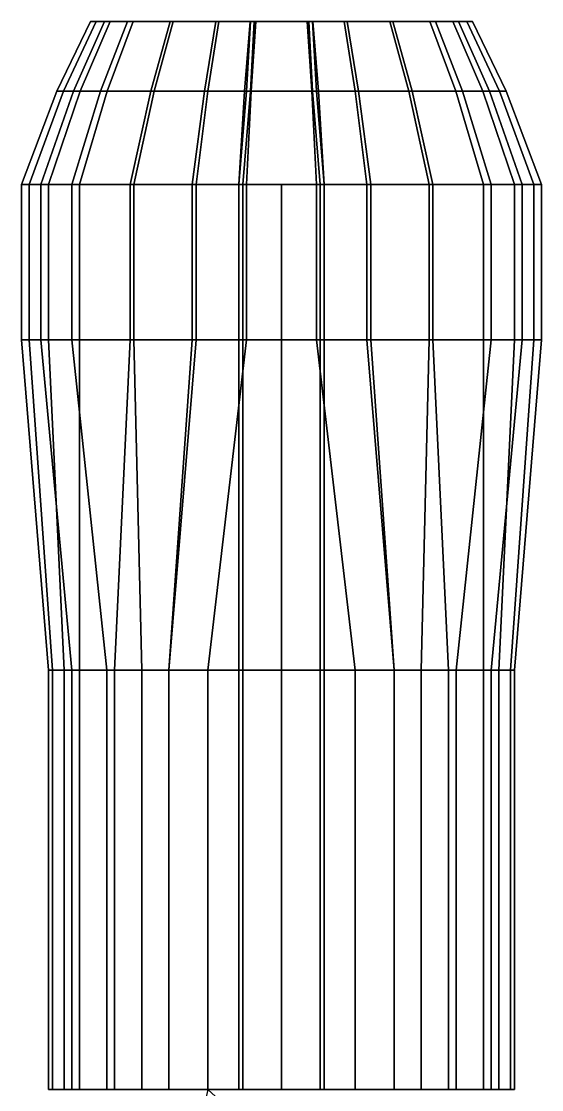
# Model space of a CAD drawing. Extents: x -0.67 to 0.67, y -4.18 to 3.61.
# Drawn here: x -0.67 to 0.67, y 0.86 to 3.61 of the extents above; entities that cross this region are included whole.
import ezdxf

# ---------------------------------------------------------------- set-up
doc = ezdxf.new("R2010")
doc.units = 0
doc.layers.get('0').update_dxf_attribs({"linetype": 'CONTINUOUS'})

msp = doc.modelspace()

# ---------------------------------------------------------------- linework, layer by layer
for points in [[(-0.4923159999999995, 3.609999999999999, -0.0299999999999985), (-0.4776199999999998, 3.609999999999999, -0.1181759999999992), (-0.5613467859999998, 3.429999999999999, -0.1336332527999993), (-0.5786189947999995, 3.429999999999999, -0.029999999999998)], [(-0.4923159999999995, 3.609999999999999, 0.0802200000000006), (-0.4923159999999995, 3.609999999999999, -0.0299999999999985), (-0.5786189947999995, 3.429999999999999, -0.029999999999998), (-0.5786189947999995, 3.429999999999999, 0.0995415660000005)], [(-0.4555759999999996, 3.609999999999999, 0.2051360000000004), (-0.4923159999999995, 3.609999999999999, 0.0802200000000006), (-0.5786189947999995, 3.429999999999999, 0.0995415660000005), (-0.5354384727999996, 3.429999999999999, 0.2463553408000005)], [(-0.4776199999999998, 3.609999999999999, -0.1181759999999992), (-0.4408799999999999, 3.609999999999999, -0.2063519999999999), (-0.5181662639999999, 3.429999999999999, -0.2372665056000001), (-0.5613467859999998, 3.429999999999999, -0.1336332527999993)], [(-0.3967919999999995, 3.609999999999999, 0.3080080000000009), (-0.4555759999999996, 3.609999999999999, 0.2051360000000004), (-0.5354384727999996, 3.429999999999999, 0.2463553408000005), (-0.4663496375999995, 3.429999999999999, 0.367260802400001)], [(-0.4408799999999999, 3.609999999999999, -0.2063519999999999), (-0.3820959999999999, 3.609999999999999, -0.2945279999999992), (-0.4490774287999999, 3.429999999999999, -0.3408997583999991), (-0.5181662639999999, 3.429999999999999, -0.2372665056000001)], [(-0.4555759999999996, 3.609999999999999, 0.2051360000000004), (0.4555760000000006, 3.609999999999999, 0.2051360000000004), (0.4923160000000004, 3.609999999999999, 0.0802200000000006), (-0.4923159999999995, 3.609999999999999, 0.0802200000000006)], [(-0.4923159999999995, 3.609999999999999, 0.0802200000000006), (0.4923160000000004, 3.609999999999999, 0.0802200000000006), (0.4923160000000004, 3.609999999999999, -0.0299999999999985), (-0.4923159999999995, 3.609999999999999, -0.0299999999999985)], [(-0.4923159999999994, 3.609999999999999, -0.0299999999999985), (0.4923160000000005, 3.609999999999999, -0.0299999999999985), (0.4776200000000007, 3.609999999999999, -0.1181759999999992), (-0.4776199999999998, 3.609999999999999, -0.1181759999999992)], [(-0.4776199999999999, 3.609999999999999, -0.1181759999999992), (0.4776200000000007, 3.609999999999999, -0.1181759999999992), (0.4408800000000009, 3.609999999999999, -0.2063519999999999), (-0.4408799999999999, 3.609999999999999, -0.2063519999999999)], [(-0.2792239999999994, 3.609999999999999, 0.4182279999999996), (-0.3967919999999995, 3.609999999999999, 0.3080080000000009), (-0.4663496375999995, 3.429999999999999, 0.367260802400001), (-0.3281719671999993, 3.429999999999999, 0.4968023683999996)], [(-0.3967919999999995, 3.609999999999999, 0.3080080000000009), (0.3967920000000004, 3.609999999999999, 0.3080080000000009), (0.4555760000000005, 3.609999999999999, 0.2051360000000004), (-0.4555759999999996, 3.609999999999999, 0.2051360000000004)], [(-0.3820959999999999, 3.609999999999999, -0.2945279999999992), (-0.2865719999999999, 3.609999999999999, -0.3827039999999999), (-0.3368080715999999, 3.429999999999999, -0.4445330111999999), (-0.4490774287999999, 3.429999999999999, -0.3408997583999991)], [(-0.44088, 3.609999999999999, -0.2063519999999999), (0.4408800000000009, 3.609999999999999, -0.2063519999999999), (0.3820960000000007, 3.609999999999999, -0.2945279999999992), (-0.3820959999999999, 3.609999999999999, -0.2945279999999992)], [(-0.2792239999999995, 3.609999999999999, 0.4182279999999996), (0.2792240000000004, 3.609999999999999, 0.4182279999999996), (0.3967920000000004, 3.609999999999999, 0.3080080000000009), (-0.3967919999999995, 3.609999999999999, 0.3080080000000009)], [(-0.382096, 3.609999999999999, -0.2945279999999992), (0.3820960000000007, 3.609999999999999, -0.2945279999999992), (0.2865720000000032, 3.609999999999999, -0.3827039999999986), (-0.2865720000000023, 3.609999999999999, -0.3827039999999986)], [(-0.2865719999999999, 3.609999999999999, -0.3827039999999999), (-0.1690039999999998, 3.609999999999999, -0.4488360000000001), (-0.1986304011999998, 3.429999999999999, -0.5222579508000003), (-0.3368080715999999, 3.429999999999999, -0.4445330111999999)], [(-0.161656, 3.609999999999999, 0.4770119999999998), (-0.2792239999999994, 3.609999999999999, 0.4182279999999996), (-0.3281719671999993, 3.429999999999999, 0.4968023683999996), (-0.1899942968, 3.429999999999999, 0.5658912035999997)], [(-0.2865720000000023, 3.609999999999999, -0.3827039999999986), (0.2865720000000009, 3.609999999999999, -0.3827039999999999), (0.1690040000000008, 3.609999999999999, -0.4488360000000001), (-0.1690039999999998, 3.609999999999999, -0.4488360000000001)], [(-0.161656, 3.609999999999999, 0.4770119999999998), (0.1616560000000009, 3.609999999999999, 0.4770119999999998), (0.2792240000000004, 3.609999999999999, 0.4182279999999996), (-0.2792239999999994, 3.609999999999999, 0.4182279999999996)], [(-0.1690039999999998, 3.609999999999999, -0.4488360000000001), (-0.0808279999999998, 3.609999999999999, -0.4708799999999993), (-0.0949971483999997, 3.429999999999999, -0.5481662639999993), (-0.1986304011999998, 3.429999999999999, -0.5222579508000003)], [(-0.0661319999999994, 3.609999999999999, 0.4990560000000009), (-0.161656, 3.609999999999999, 0.4770119999999998), (-0.1899942968, 3.429999999999999, 0.5658912035999997), (-0.0777249395999993, 3.429999999999999, 0.591799516800001)], [(-0.1690040000000021, 3.609999999999999, -0.4488360000000001), (0.1690040000000008, 3.609999999999999, -0.4488360000000001), (0.0808280000000007, 3.609999999999999, -0.4708799999999993), (-0.0808279999999998, 3.609999999999999, -0.4708799999999993)], [(-0.0661319999999994, 3.609999999999999, 0.4990560000000009), (0.0661320000000004, 3.609999999999999, 0.4990560000000009), (0.1616560000000009, 3.609999999999999, 0.4770119999999998), (-0.161656, 3.609999999999999, 0.4770119999999998)], [(-0.0808279999999998, 3.609999999999999, -0.4708799999999993), (-0.0799999999999997, 3.609999999999999, -0.5400000000000001), (-0.0899999999999997, 3.429999999999998, -0.6200000000000001), (-0.0949971483999997, 3.429999999999999, -0.5481662639999993)], [(-0.0799999999999997, 3.609999999999999, -0.5400000000000001), (-0.069999999999999, 3.609999999999999, -0.5699999999999994), (-0.079999999999999, 3.429999999999998, -0.6499999999999995), (-0.0899999999999997, 3.429999999999998, -0.6200000000000001)], [(0.0808280000000007, 3.609999999999999, -0.4708799999999993), (0.080000000000001, 3.609999999999999, -0.5400000000000001), (-0.0799999999999997, 3.609999999999999, -0.5400000000000001), (-0.0808279999999998, 3.609999999999999, -0.4708799999999993)], [(-0.069999999999999, 3.609999999999999, -0.5699999999999994), (0.0700000000000003, 3.609999999999999, -0.5699999999999994), (0.0800000000000003, 3.429999999999998, -0.6499999999999995), (-0.079999999999999, 3.429999999999998, -0.6499999999999995)], [(0.080000000000001, 3.609999999999999, -0.5400000000000001), (0.0700000000000003, 3.609999999999999, -0.5699999999999994), (-0.069999999999999, 3.609999999999999, -0.5699999999999994), (-0.0799999999999997, 3.609999999999999, -0.5400000000000001)], [(-0.0777249395999993, 3.429999999999999, 0.591799516800001), (0.0777249396000004, 3.429999999999999, 0.591799516800001), (0.0661320000000004, 3.609999999999999, 0.4990560000000009), (-0.0661319999999994, 3.609999999999999, 0.4990560000000009)], [(0.0777249396000004, 3.429999999999999, 0.591799516800001), (0.1899942968000011, 3.429999999999999, 0.5658912035999997), (0.1616560000000009, 3.609999999999999, 0.4770119999999998), (0.0661320000000004, 3.609999999999999, 0.4990560000000009)], [(0.0900000000000009, 3.429999999999998, -0.6200000000000001), (0.0800000000000003, 3.429999999999998, -0.6499999999999995), (0.0700000000000003, 3.609999999999999, -0.5699999999999994), (0.080000000000001, 3.609999999999999, -0.5400000000000001)], [(0.0949971484000008, 3.429999999999999, -0.5481662639999993), (0.0900000000000009, 3.429999999999998, -0.6200000000000001), (0.080000000000001, 3.609999999999999, -0.5400000000000001), (0.0808280000000007, 3.609999999999999, -0.4708799999999993)], [(0.1986304012000009, 3.429999999999999, -0.5222579508000003), (0.0949971484000008, 3.429999999999999, -0.5481662639999993), (0.0808280000000007, 3.609999999999999, -0.4708799999999993), (0.1690040000000008, 3.609999999999999, -0.4488360000000001)], [(0.1899942968000011, 3.429999999999999, 0.5658912035999997), (0.3281719672000004, 3.429999999999999, 0.4968023683999996), (0.2792240000000004, 3.609999999999999, 0.4182279999999996), (0.1616560000000009, 3.609999999999999, 0.4770119999999998)], [(0.336808071600001, 3.429999999999999, -0.4445330111999999), (0.1986304012000009, 3.429999999999999, -0.5222579508000003), (0.1690040000000008, 3.609999999999999, -0.4488360000000001), (0.2865720000000009, 3.609999999999999, -0.3827039999999999)], [(0.3281719672000004, 3.429999999999999, 0.4968023683999996), (0.4663496376000005, 3.429999999999999, 0.367260802400001), (0.3967920000000004, 3.609999999999999, 0.3080080000000009), (0.2792240000000004, 3.609999999999999, 0.4182279999999996)], [(0.4490774288000009, 3.429999999999999, -0.3408997583999991), (0.336808071600001, 3.429999999999999, -0.4445330111999999), (0.2865720000000009, 3.609999999999999, -0.3827039999999999), (0.3820960000000007, 3.609999999999999, -0.2945279999999992)], [(0.518166264000001, 3.429999999999999, -0.2372665056000001), (0.4490774288000009, 3.429999999999999, -0.3408997583999991), (0.3820960000000007, 3.609999999999999, -0.2945279999999992), (0.4408800000000009, 3.609999999999999, -0.2063519999999999)], [(0.4663496376000005, 3.429999999999999, 0.367260802400001), (0.5354384728000006, 3.429999999999999, 0.2463553408000005), (0.4555760000000005, 3.609999999999999, 0.2051360000000004), (0.3967920000000004, 3.609999999999999, 0.3080080000000009)], [(0.5613467860000008, 3.429999999999999, -0.1336332527999993), (0.518166264000001, 3.429999999999999, -0.2372665056000001), (0.4408800000000009, 3.609999999999999, -0.2063519999999999), (0.4776200000000007, 3.609999999999999, -0.1181759999999992)], [(0.5354384728000006, 3.429999999999999, 0.2463553408000005), (0.5786189948000005, 3.429999999999999, 0.0995415660000005), (0.4923160000000004, 3.609999999999999, 0.0802200000000006), (0.4555760000000005, 3.609999999999999, 0.2051360000000004)], [(0.5786189948000005, 3.429999999999999, -0.029999999999998), (0.5613467860000008, 3.429999999999999, -0.1336332527999993), (0.4776200000000007, 3.609999999999999, -0.1181759999999992), (0.4923160000000004, 3.609999999999999, -0.0299999999999985)], [(0.5786189948000005, 3.429999999999999, 0.0995415660000005), (0.5786189948000005, 3.429999999999999, -0.029999999999998), (0.4923160000000004, 3.609999999999999, -0.0299999999999985), (0.4923160000000004, 3.609999999999999, 0.0802200000000006)], [(-0.5786189947999995, 3.429999999999999, -0.029999999999998), (-0.5613467859999998, 3.429999999999999, -0.1336332527999993), (-0.6499999999999997, 3.189999999999999, -0.1299999999999994), (-0.6699999999999993, 3.189999999999999, -0.0099999999999985)], [(-0.5354384727999996, 3.429999999999999, 0.2463553408000005), (-0.5786189947999995, 3.429999999999999, 0.0995415660000005), (-0.6699999999999993, 3.189999999999999, 0.1400000000000001), (-0.6199999999999994, 3.189999999999999, 0.31)], [(-0.5786189947999995, 3.429999999999999, 0.0995415660000005), (-0.5786189947999995, 3.429999999999999, -0.029999999999998), (-0.6699999999999993, 3.189999999999999, -0.0099999999999985), (-0.6699999999999993, 3.189999999999999, 0.1400000000000001)], [(-0.5613467859999998, 3.429999999999999, -0.1336332527999993), (-0.5181662639999999, 3.429999999999999, -0.2372665056000001), (-0.5999999999999999, 3.189999999999999, -0.2500000000000004), (-0.6499999999999997, 3.189999999999999, -0.1299999999999994)], [(-0.4663496375999995, 3.429999999999999, 0.367260802400001), (-0.5354384727999996, 3.429999999999999, 0.2463553408000005), (-0.6199999999999994, 3.189999999999999, 0.31), (-0.5399999999999994, 3.189999999999999, 0.4500000000000007)], [(-0.5181662639999999, 3.429999999999999, -0.2372665056000001), (-0.4490774287999999, 3.429999999999999, -0.3408997583999991), (-0.5199999999999998, 3.189999999999999, -0.3699999999999997), (-0.5999999999999999, 3.189999999999999, -0.2500000000000004)], [(-0.3281719671999993, 3.429999999999999, 0.4968023683999996), (-0.4663496375999995, 3.429999999999999, 0.367260802400001), (-0.5399999999999994, 3.189999999999999, 0.4500000000000007), (-0.3799999999999992, 3.189999999999999, 0.5999999999999992)], [(-0.4490774287999999, 3.429999999999999, -0.3408997583999991), (-0.3368080715999999, 3.429999999999999, -0.4445330111999999), (-0.3899999999999999, 3.189999999999999, -0.4900000000000007), (-0.5199999999999998, 3.189999999999999, -0.3699999999999997)], [(-0.3368080715999999, 3.429999999999999, -0.4445330111999999), (-0.1986304011999998, 3.429999999999999, -0.5222579508000003), (-0.2299999999999998, 3.189999999999999, -0.5800000000000006), (-0.3899999999999999, 3.189999999999999, -0.4900000000000007)], [(-0.1899942968, 3.429999999999999, 0.5658912035999997), (-0.3281719671999993, 3.429999999999999, 0.4968023683999996), (-0.3799999999999992, 3.189999999999999, 0.5999999999999992), (-0.22, 3.189999999999999, 0.6799999999999989)], [(-0.1986304011999998, 3.429999999999999, -0.5222579508000003), (-0.0949971483999997, 3.429999999999999, -0.5481662639999993), (-0.1099999999999996, 3.189999999999999, -0.6099999999999999), (-0.2299999999999998, 3.189999999999999, -0.5800000000000006)], [(-0.0777249395999993, 3.429999999999999, 0.591799516800001), (-0.1899942968, 3.429999999999999, 0.5658912035999997), (-0.22, 3.189999999999999, 0.6799999999999989), (-0.0899999999999992, 3.189999999999999, 0.71)], [(-0.0949971483999997, 3.429999999999999, -0.5481662639999993), (-0.0899999999999997, 3.429999999999998, -0.6200000000000001), (-0.1099999999999996, 3.189999999999999, -0.6800000000000002), (-0.1099999999999996, 3.189999999999999, -0.6099999999999999)], [(-0.0899999999999997, 3.429999999999998, -0.6200000000000001), (-0.079999999999999, 3.429999999999998, -0.6499999999999995), (-0.099999999999999, 3.189999999999999, -0.7099999999999996), (-0.1099999999999996, 3.189999999999999, -0.6800000000000002)], [(-0.079999999999999, 3.429999999999998, -0.6499999999999995), (0.0800000000000003, 3.429999999999998, -0.6499999999999995), (0.1000000000000003, 3.189999999999999, -0.7099999999999996), (-0.099999999999999, 3.189999999999999, -0.7099999999999996)], [(0.0777249396000004, 3.429999999999999, 0.591799516800001), (-0.0777249395999993, 3.429999999999999, 0.591799516800001), (-0.0899999999999992, 3.189999999999999, 0.71), (0.0900000000000005, 3.189999999999999, 0.71)], [(0.0900000000000005, 3.189999999999999, 0.71), (0.2200000000000013, 3.189999999999999, 0.6799999999999989), (0.1899942968000011, 3.429999999999999, 0.5658912035999997), (0.0777249396000004, 3.429999999999999, 0.591799516800001)], [(0.1100000000000009, 3.189999999999999, -0.6800000000000002), (0.1000000000000003, 3.189999999999999, -0.7099999999999996), (0.0800000000000003, 3.429999999999998, -0.6499999999999995), (0.0900000000000009, 3.429999999999998, -0.6200000000000001)], [(0.1100000000000009, 3.189999999999999, -0.6099999999999999), (0.1100000000000009, 3.189999999999999, -0.6800000000000002), (0.0900000000000009, 3.429999999999998, -0.6200000000000001), (0.0949971484000008, 3.429999999999999, -0.5481662639999993)], [(0.230000000000001, 3.189999999999999, -0.5800000000000006), (0.1100000000000009, 3.189999999999999, -0.6099999999999999), (0.0949971484000008, 3.429999999999999, -0.5481662639999993), (0.1986304012000009, 3.429999999999999, -0.5222579508000003)], [(0.2200000000000013, 3.189999999999999, 0.6799999999999989), (0.3800000000000005, 3.189999999999999, 0.5999999999999992), (0.3281719672000004, 3.429999999999999, 0.4968023683999996), (0.1899942968000011, 3.429999999999999, 0.5658912035999997)], [(0.3900000000000012, 3.189999999999999, -0.4900000000000007), (0.230000000000001, 3.189999999999999, -0.5800000000000006), (0.1986304012000009, 3.429999999999999, -0.5222579508000003), (0.336808071600001, 3.429999999999999, -0.4445330111999999)], [(0.3800000000000005, 3.189999999999999, 0.5999999999999992), (0.5400000000000006, 3.189999999999999, 0.4500000000000007), (0.4663496376000005, 3.429999999999999, 0.367260802400001), (0.3281719672000004, 3.429999999999999, 0.4968023683999996)], [(0.520000000000001, 3.189999999999999, -0.3699999999999997), (0.3900000000000012, 3.189999999999999, -0.4900000000000007), (0.336808071600001, 3.429999999999999, -0.4445330111999999), (0.4490774288000009, 3.429999999999999, -0.3408997583999991)], [(0.6000000000000011, 3.189999999999999, -0.2500000000000004), (0.520000000000001, 3.189999999999999, -0.3699999999999997), (0.4490774288000009, 3.429999999999999, -0.3408997583999991), (0.518166264000001, 3.429999999999999, -0.2372665056000001)], [(0.5400000000000006, 3.189999999999999, 0.4500000000000007), (0.6200000000000007, 3.189999999999999, 0.31), (0.5354384728000006, 3.429999999999999, 0.2463553408000005), (0.4663496376000005, 3.429999999999999, 0.367260802400001)], [(0.6500000000000009, 3.189999999999999, -0.1299999999999994), (0.6000000000000011, 3.189999999999999, -0.2500000000000004), (0.518166264000001, 3.429999999999999, -0.2372665056000001), (0.5613467860000008, 3.429999999999999, -0.1336332527999993)], [(0.6200000000000007, 3.189999999999999, 0.31), (0.6700000000000005, 3.189999999999999, 0.1400000000000001), (0.5786189948000005, 3.429999999999999, 0.0995415660000005), (0.5354384728000006, 3.429999999999999, 0.2463553408000005)], [(0.6700000000000005, 3.189999999999999, -0.0099999999999985), (0.6500000000000009, 3.189999999999999, -0.1299999999999994), (0.5613467860000008, 3.429999999999999, -0.1336332527999993), (0.5786189948000005, 3.429999999999999, -0.029999999999998)], [(0.6700000000000005, 3.189999999999999, 0.1400000000000001), (0.6700000000000005, 3.189999999999999, -0.0099999999999985), (0.5786189948000005, 3.429999999999999, -0.029999999999998), (0.5786189948000005, 3.429999999999999, 0.0995415660000005)], [(-0.6699999999999993, 3.189999999999999, -0.0099999999999985), (-0.6499999999999997, 3.189999999999999, -0.1299999999999994), (-0.6499999999999997, 2.789999999999999, -0.1299999999999994), (-0.6699999999999993, 2.789999999999999, -0.0099999999999985)], [(-0.6699999999999993, 3.189999999999999, 0.1400000000000001), (-0.6699999999999993, 3.189999999999999, -0.0099999999999985), (-0.6699999999999993, 2.789999999999999, -0.0099999999999985), (-0.6699999999999993, 2.789999999999999, 0.1400000000000001)], [(-0.6199999999999994, 3.189999999999999, 0.31), (-0.6699999999999993, 3.189999999999999, 0.1400000000000001), (-0.6699999999999993, 2.789999999999999, 0.1400000000000001), (-0.6199999999999994, 2.789999999999999, 0.31)], [(-0.6499999999999997, 3.189999999999999, -0.1299999999999994), (-0.5999999999999999, 3.189999999999999, -0.2500000000000004), (-0.5999999999999999, 2.789999999999999, -0.2500000000000004), (-0.6499999999999997, 2.789999999999999, -0.1299999999999994)], [(-0.5399999999999994, 3.189999999999999, 0.4500000000000007), (-0.6199999999999994, 3.189999999999999, 0.31), (-0.6199999999999994, 2.789999999999999, 0.31), (-0.5399999999999994, 2.789999999999999, 0.4500000000000007)], [(-0.5999999999999999, 3.189999999999999, -0.2500000000000004), (-0.5199999999999998, 3.189999999999999, -0.3699999999999997), (-0.5199999999999998, 2.789999999999999, -0.3699999999999997), (-0.5999999999999999, 2.789999999999999, -0.2500000000000004)], [(-0.3799999999999992, 3.189999999999999, 0.5999999999999992), (-0.5399999999999994, 3.189999999999999, 0.4500000000000007), (-0.5399999999999994, 2.789999999999999, 0.4500000000000007), (-0.3799999999999992, 2.789999999999999, 0.5999999999999992)], [(-0.5199999999999998, 3.189999999999999, -0.3699999999999997), (-0.3899999999999999, 3.189999999999999, -0.4900000000000007), (-0.3899999999999999, 2.789999999999999, -0.4900000000000007), (-0.5199999999999998, 2.789999999999999, -0.3699999999999997)], [(-0.3899999999999999, 3.189999999999999, -0.4900000000000007), (-0.2299999999999998, 3.189999999999999, -0.5800000000000006), (-0.2299999999999841, 2.789999999999999, -0.5800000000000046), (-0.3899999999999999, 2.789999999999999, -0.4900000000000007)], [(-0.22, 3.189999999999999, 0.6799999999999989), (-0.3799999999999992, 3.189999999999999, 0.5999999999999992), (-0.3799999999999992, 2.789999999999999, 0.5999999999999992), (-0.22, 2.789999999999999, 0.6799999999999989)], [(-0.2299999999999998, 3.189999999999999, -0.5800000000000006), (-0.1099999999999996, 3.189999999999999, -0.6099999999999999), (-0.1099999999999998, 2.789999999999999, -0.6099999999999999), (-0.2299999999999841, 2.789999999999999, -0.5800000000000046)], [(-0.0899999999999992, 3.189999999999999, 0.71), (-0.22, 3.189999999999999, 0.6799999999999989), (-0.22, 2.789999999999999, 0.6799999999999989), (-0.0899999999999992, 2.789999999999999, 0.71)], [(-0.1099999999999996, 3.189999999999999, -0.6099999999999999), (-0.1099999999999996, 3.189999999999999, -0.6800000000000002), (-0.1099999999999996, 2.789999999999999, -0.6800000000000002), (-0.1099999999999998, 2.789999999999999, -0.6099999999999999)], [(-0.1099999999999996, 3.189999999999999, -0.6800000000000002), (-0.099999999999999, 3.189999999999999, -0.7099999999999996), (-0.099999999999999, 2.789999999999999, -0.7099999999999996), (-0.1099999999999996, 2.789999999999999, -0.6800000000000002)], [(-0.099999999999999, 3.189999999999999, -0.7099999999999996), (0.1000000000000003, 3.189999999999999, -0.7099999999999996), (0.1000000000000003, 2.789999999999999, -0.7099999999999996), (-0.099999999999999, 2.789999999999999, -0.7099999999999996)], [(7e-16, 3.189999999999999, 0.71), (-0.0899999999999992, 3.189999999999999, 0.71), (-0.0899999999999992, 2.789999999999999, 0.71), (7e-16, 2.789999999999999, 0.71)], [(7e-16, 2.789999999999999, 0.71), (0.0900000000000005, 2.789999999999999, 0.71), (0.0900000000000005, 3.189999999999999, 0.71), (7e-16, 3.189999999999999, 0.71)], [(0.0900000000000005, 2.789999999999999, 0.71), (0.2200000000000013, 2.789999999999999, 0.6799999999999989), (0.2200000000000013, 3.189999999999999, 0.6799999999999989), (0.0900000000000005, 3.189999999999999, 0.71)], [(0.1100000000000009, 2.789999999999999, -0.6800000000000002), (0.1000000000000003, 2.789999999999999, -0.7099999999999996), (0.1000000000000003, 3.189999999999999, -0.7099999999999996), (0.1100000000000009, 3.189999999999999, -0.6800000000000002)], [(0.1100000000000009, 2.789999999999999, -0.6099999999999999), (0.1100000000000009, 2.789999999999999, -0.6800000000000002), (0.1100000000000009, 3.189999999999999, -0.6800000000000002), (0.1100000000000009, 3.189999999999999, -0.6099999999999999)], [(0.230000000000001, 2.789999999999999, -0.5800000000000006), (0.1100000000000009, 2.789999999999999, -0.6099999999999999), (0.1100000000000009, 3.189999999999999, -0.6099999999999999), (0.230000000000001, 3.189999999999999, -0.5800000000000006)], [(0.2200000000000013, 2.789999999999999, 0.6799999999999989), (0.3800000000000005, 2.789999999999999, 0.5999999999999992), (0.3800000000000005, 3.189999999999999, 0.5999999999999992), (0.2200000000000013, 3.189999999999999, 0.6799999999999989)], [(0.3900000000000012, 2.789999999999999, -0.4900000000000007), (0.230000000000001, 2.789999999999999, -0.5800000000000006), (0.230000000000001, 3.189999999999999, -0.5800000000000006), (0.3900000000000012, 3.189999999999999, -0.4900000000000007)], [(0.3800000000000005, 2.789999999999999, 0.5999999999999992), (0.5400000000000006, 2.789999999999999, 0.4500000000000007), (0.5400000000000006, 3.189999999999999, 0.4500000000000007), (0.3800000000000005, 3.189999999999999, 0.5999999999999992)], [(0.520000000000001, 2.789999999999999, -0.3699999999999997), (0.3900000000000012, 2.789999999999999, -0.4900000000000007), (0.3900000000000012, 3.189999999999999, -0.4900000000000007), (0.520000000000001, 3.189999999999999, -0.3699999999999997)], [(0.6000000000000011, 2.789999999999999, -0.2500000000000004), (0.520000000000001, 2.789999999999999, -0.3699999999999997), (0.520000000000001, 3.189999999999999, -0.3699999999999997), (0.6000000000000011, 3.189999999999999, -0.2500000000000004)], [(0.5400000000000006, 2.789999999999999, 0.4500000000000007), (0.6200000000000007, 2.789999999999999, 0.31), (0.6200000000000007, 3.189999999999999, 0.31), (0.5400000000000006, 3.189999999999999, 0.4500000000000007)], [(0.6500000000000009, 2.789999999999999, -0.1299999999999994), (0.6000000000000011, 2.789999999999999, -0.2500000000000004), (0.6000000000000011, 3.189999999999999, -0.2500000000000004), (0.6500000000000009, 3.189999999999999, -0.1299999999999994)], [(0.6200000000000007, 2.789999999999999, 0.31), (0.6700000000000005, 2.789999999999999, 0.1400000000000001), (0.6700000000000005, 3.189999999999999, 0.1400000000000001), (0.6200000000000007, 3.189999999999999, 0.31)], [(0.6700000000000005, 2.789999999999999, -0.0099999999999985), (0.6500000000000009, 2.789999999999999, -0.1299999999999994), (0.6500000000000009, 3.189999999999999, -0.1299999999999994), (0.6700000000000005, 3.189999999999999, -0.0099999999999985)], [(0.6700000000000005, 2.789999999999999, 0.1400000000000001), (0.6700000000000005, 2.789999999999999, -0.0099999999999985), (0.6700000000000005, 3.189999999999999, -0.0099999999999985), (0.6700000000000005, 3.189999999999999, 0.1400000000000001)], [(-0.6699999999999993, 2.789999999999999, 0.1400000000000001), (-0.6699999999999993, 2.789999999999999, -0.0099999999999985), (-0.6, 1.939999999999997, -0.1100000000000012), (-0.6, 1.939999999999997, 0.0999999999999979)], [(-0.6699999999999993, 2.789999999999999, -0.0099999999999985), (-0.6499999999999997, 2.789999999999999, -0.1299999999999994), (-0.5899999999999994, 1.939999999999997, -0.2700000000000013), (-0.6, 1.939999999999997, -0.1100000000000012)], [(-0.6199999999999994, 2.789999999999999, 0.31), (-0.6699999999999993, 2.789999999999999, 0.1400000000000001), (-0.6, 1.939999999999997, 0.0999999999999979), (-0.5399999999999995, 1.939999999999997, 0.3199999999999985)], [(-0.6499999999999997, 2.789999999999999, -0.1299999999999994), (-0.5999999999999999, 2.789999999999999, -0.2500000000000004), (-0.56, 1.939999999999997, -0.3600000000000012), (-0.5899999999999994, 1.939999999999997, -0.2700000000000013)], [(-0.5399999999999994, 2.789999999999999, 0.4500000000000007), (-0.6199999999999994, 2.789999999999999, 0.31), (-0.5399999999999995, 1.939999999999997, 0.3199999999999985), (-0.4499999999999997, 1.939999999999997, 0.4599999999999991)], [(-0.5999999999999999, 2.789999999999999, -0.2500000000000004), (-0.5199999999999998, 2.789999999999999, -0.3699999999999997), (-0.52, 1.939999999999997, -0.4400000000000013), (-0.56, 1.939999999999997, -0.3600000000000012)], [(-0.3799999999999992, 2.789999999999999, 0.5999999999999992), (-0.5399999999999994, 2.789999999999999, 0.4500000000000007), (-0.4499999999999997, 1.939999999999997, 0.4599999999999991), (-0.3599999999999998, 1.939999999999997, 0.5299999999999976)], [(-0.5199999999999998, 2.789999999999999, -0.3699999999999997), (-0.3899999999999999, 2.789999999999999, -0.4900000000000007), (-0.4300000000000001, 1.939999999999997, -0.5200000000000014), (-0.52, 1.939999999999997, -0.4400000000000013)], [(-0.3899999999999999, 2.789999999999999, -0.4900000000000007), (-0.2299999999999998, 2.789999999999999, -0.5800000000000006), (-0.2899999999999995, 1.939999999999997, -0.5700000000000021), (-0.4300000000000001, 1.939999999999997, -0.5200000000000014)], [(-0.22, 2.789999999999999, 0.6799999999999989), (-0.3799999999999992, 2.789999999999999, 0.5999999999999992), (-0.3599999999999998, 1.939999999999997, 0.5299999999999976), (-0.2899999999999995, 1.939999999999997, 0.6499999999999986)], [(-0.2299999999999998, 2.789999999999999, -0.5800000000000006), (-0.1099999999999996, 2.789999999999999, -0.6099999999999999), (-0.1099999999999998, 1.939999999999997, -0.6000000000000015), (-0.2899999999999995, 1.939999999999997, -0.5700000000000021)], [(-0.0899999999999992, 2.789999999999999, 0.71), (-0.22, 2.789999999999999, 0.6799999999999989), (-0.2899999999999995, 1.939999999999997, 0.6499999999999986), (-0.1899999999999998, 1.939999999999997, 0.6999999999999993)], [(7e-16, 2.789999999999999, 0.71), (-0.0899999999999992, 2.789999999999999, 0.71), (-0.1899999999999998, 1.939999999999997, 0.6999999999999993), (4e-16, 1.939999999999997, 0.6999999999999993)], [(-0.1099999999999996, 2.789999999999999, -0.6099999999999999), (-0.1099999999999996, 2.789999999999999, -0.6800000000000002), (-0.1099999999999998, 1.939999999999997, -0.6700000000000017), (-0.1099999999999998, 1.939999999999997, -0.6000000000000015)], [(-0.1099999999999996, 2.789999999999999, -0.6800000000000002), (-0.099999999999999, 2.789999999999999, -0.7099999999999996), (-0.0999999999999991, 1.939999999999997, -0.7000000000000011), (-0.1099999999999998, 1.939999999999997, -0.6700000000000017)], [(0.1000000000000001, 1.939999999999997, -0.7000000000000011), (-0.0999999999999991, 1.939999999999997, -0.7000000000000011), (-0.099999999999999, 2.789999999999999, -0.7099999999999996), (0.1000000000000003, 2.789999999999999, -0.7099999999999996)], [(4e-16, 1.939999999999997, 0.6999999999999993), (0.1900000000000009, 1.939999999999997, 0.6999999999999993), (0.0900000000000005, 2.789999999999999, 0.71), (7e-16, 2.789999999999999, 0.71)], [(0.1900000000000009, 1.939999999999997, 0.6999999999999993), (0.2900000000000005, 1.939999999999997, 0.6499999999999986), (0.2200000000000013, 2.789999999999999, 0.6799999999999989), (0.0900000000000005, 2.789999999999999, 0.71)], [(0.1100000000000008, 1.939999999999997, -0.6700000000000017), (0.1000000000000001, 1.939999999999997, -0.7000000000000011), (0.1000000000000003, 2.789999999999999, -0.7099999999999996), (0.1100000000000009, 2.789999999999999, -0.6800000000000002)], [(0.1100000000000008, 1.939999999999997, -0.6000000000000015), (0.1100000000000008, 1.939999999999997, -0.6700000000000017), (0.1100000000000009, 2.789999999999999, -0.6800000000000002), (0.1100000000000009, 2.789999999999999, -0.6099999999999999)], [(0.2900000000000005, 1.939999999999997, -0.5700000000000021), (0.1100000000000008, 1.939999999999997, -0.6000000000000015), (0.1100000000000009, 2.789999999999999, -0.6099999999999999), (0.230000000000001, 2.789999999999999, -0.5800000000000006)], [(0.2900000000000005, 1.939999999999997, 0.6499999999999986), (0.3600000000000008, 1.939999999999997, 0.5299999999999976), (0.3800000000000005, 2.789999999999999, 0.5999999999999992), (0.2200000000000013, 2.789999999999999, 0.6799999999999989)], [(0.4300000000000012, 1.939999999999997, -0.5200000000000014), (0.2900000000000005, 1.939999999999997, -0.5700000000000021), (0.230000000000001, 2.789999999999999, -0.5800000000000006), (0.3900000000000012, 2.789999999999999, -0.4900000000000007)], [(0.3600000000000008, 1.939999999999997, 0.5299999999999976), (0.4500000000000007, 1.939999999999997, 0.4599999999999991), (0.5400000000000006, 2.789999999999999, 0.4500000000000007), (0.3800000000000005, 2.789999999999999, 0.5999999999999992)], [(0.5200000000000009, 1.939999999999997, -0.4400000000000013), (0.4300000000000012, 1.939999999999997, -0.5200000000000014), (0.3900000000000012, 2.789999999999999, -0.4900000000000007), (0.520000000000001, 2.789999999999999, -0.3699999999999997)], [(0.4500000000000007, 1.939999999999997, 0.4599999999999991), (0.5400000000000005, 1.939999999999997, 0.3199999999999985), (0.6200000000000007, 2.789999999999999, 0.31), (0.5400000000000006, 2.789999999999999, 0.4500000000000007)], [(0.560000000000001, 1.939999999999997, -0.3600000000000012), (0.5200000000000009, 1.939999999999997, -0.4400000000000013), (0.520000000000001, 2.789999999999999, -0.3699999999999997), (0.6000000000000011, 2.789999999999999, -0.2500000000000004)], [(0.5400000000000005, 1.939999999999997, 0.3199999999999985), (0.600000000000001, 1.939999999999997, 0.0999999999999979), (0.6700000000000005, 2.789999999999999, 0.1400000000000001), (0.6200000000000007, 2.789999999999999, 0.31)], [(0.5900000000000003, 1.939999999999997, -0.2700000000000013), (0.560000000000001, 1.939999999999997, -0.3600000000000012), (0.6000000000000011, 2.789999999999999, -0.2500000000000004), (0.6500000000000009, 2.789999999999999, -0.1299999999999994)], [(0.600000000000001, 1.939999999999997, -0.1100000000000012), (0.5900000000000003, 1.939999999999997, -0.2700000000000013), (0.6500000000000009, 2.789999999999999, -0.1299999999999994), (0.6700000000000005, 2.789999999999999, -0.0099999999999985)], [(0.600000000000001, 1.939999999999997, 0.0999999999999979), (0.600000000000001, 1.939999999999997, -0.1100000000000012), (0.6700000000000005, 2.789999999999999, -0.0099999999999985), (0.6700000000000005, 2.789999999999999, 0.1400000000000001)], [(-0.6, 1.939999999999997, 0.0999999999999979), (-0.6, 1.939999999999997, -0.1100000000000012), (-0.6000000000000002, 0.8599999999999994, -0.1100000000000012), (-0.6000000000000002, 0.8599999999999994, 0.0999999999999979)], [(-0.6, 1.939999999999997, -0.1100000000000012), (-0.5899999999999994, 1.939999999999997, -0.2700000000000013), (-0.5899999999999995, 0.8599999999999994, -0.2700000000000013), (-0.6000000000000002, 0.8599999999999994, -0.1100000000000012)], [(-0.5399999999999995, 1.939999999999997, 0.3199999999999985), (-0.6, 1.939999999999997, 0.0999999999999979), (-0.6000000000000002, 0.8599999999999994, 0.0999999999999979), (-0.5399999999999997, 0.8599999999999994, 0.3199999999999985)], [(-0.5899999999999994, 1.939999999999997, -0.2700000000000013), (-0.56, 1.939999999999997, -0.3600000000000012), (-0.5600000000000002, 0.8599999999999994, -0.3600000000000012), (-0.5899999999999995, 0.8599999999999994, -0.2700000000000013)], [(-0.56, 1.939999999999997, -0.3600000000000012), (-0.52, 1.939999999999997, -0.4400000000000013), (-0.5200000000000001, 0.8599999999999994, -0.4400000000000013), (-0.5600000000000002, 0.8599999999999994, -0.3600000000000012)], [(-0.4499999999999997, 1.939999999999997, 0.4599999999999991), (-0.5399999999999995, 1.939999999999997, 0.3199999999999985), (-0.5399999999999997, 0.8599999999999994, 0.3199999999999985), (-0.4499999999999999, 0.8599999999999994, 0.4599999999999991)], [(-0.52, 1.939999999999997, -0.4400000000000013), (-0.4300000000000001, 1.939999999999997, -0.5200000000000014), (-0.4300000000000003, 0.8599999999999994, -0.5200000000000014), (-0.5200000000000001, 0.8599999999999994, -0.4400000000000013)], [(-0.3599999999999998, 1.939999999999997, 0.5299999999999976), (-0.4499999999999997, 1.939999999999997, 0.4599999999999991), (-0.4499999999999999, 0.8599999999999994, 0.4599999999999991), (-0.36, 0.8599999999999994, 0.5299999999999976)], [(-0.4300000000000001, 1.939999999999997, -0.5200000000000014), (-0.2899999999999995, 1.939999999999997, -0.5700000000000021), (-0.2899999999999997, 0.8599999999999994, -0.5700000000000021), (-0.4300000000000003, 0.8599999999999994, -0.5200000000000014)], [(-0.2899999999999995, 1.939999999999997, 0.6499999999999986), (-0.3599999999999998, 1.939999999999997, 0.5299999999999976), (-0.36, 0.8599999999999994, 0.5299999999999976), (-0.2899999999999997, 0.8599999999999994, 0.6499999999999986)], [(-0.2899999999999995, 1.939999999999997, -0.5700000000000021), (-0.1099999999999998, 1.939999999999997, -0.6000000000000015), (-0.11, 0.8599999999999994, -0.6000000000000015), (-0.2899999999999997, 0.8599999999999994, -0.5700000000000021)], [(-0.1899999999999998, 1.939999999999997, 0.6999999999999993), (-0.2899999999999995, 1.939999999999997, 0.6499999999999986), (-0.2899999999999997, 0.8599999999999994, 0.6499999999999986), (-0.1900000000000001, 0.8599999999999994, 0.6999999999999993)], [(5e-16, 1.939999999999997, 0.6999999999999993), (-0.1899999999999998, 1.939999999999997, 0.6999999999999993), (-0.1900000000000001, 0.8599999999999994, 0.6999999999999993), (4e-16, 0.8599999999999994, 0.6999999999999993)], [(-0.1099999999999998, 1.939999999999997, -0.6000000000000015), (-0.1099999999999998, 1.939999999999997, -0.6700000000000017), (-0.11, 0.8599999999999994, -0.6700000000000017), (-0.11, 0.8599999999999994, -0.6000000000000015)], [(-0.1099999999999998, 1.939999999999997, -0.6700000000000017), (-0.0999999999999991, 1.939999999999997, -0.7000000000000011), (-0.0999999999999993, 0.8599999999999994, -0.7000000000000011), (-0.11, 0.8599999999999994, -0.6700000000000017)], [(-0.0999999999999991, 1.939999999999997, -0.7000000000000011), (0.1000000000000001, 1.939999999999997, -0.7000000000000011), (0.1, 0.8599999999999994, -0.7000000000000011), (-0.0999999999999993, 0.8599999999999994, -0.7000000000000011)], [(4e-16, 0.8599999999999994, 0.6999999999999993), (0.1900000000000007, 0.8599999999999994, 0.6999999999999993), (0.1900000000000009, 1.939999999999997, 0.6999999999999993), (5e-16, 1.939999999999997, 0.6999999999999993)], [(0.1100000000000007, 0.8599999999999994, -0.6700000000000017), (0.1, 0.8599999999999994, -0.7000000000000011), (0.1000000000000001, 1.939999999999997, -0.7000000000000011), (0.1100000000000008, 1.939999999999997, -0.6700000000000017)], [(0.1100000000000007, 0.8599999999999994, -0.6000000000000015), (0.1100000000000007, 0.8599999999999994, -0.6700000000000017), (0.1100000000000008, 1.939999999999997, -0.6700000000000017), (0.1100000000000008, 1.939999999999997, -0.6000000000000015)], [(0.2900000000000004, 0.8599999999999994, -0.5700000000000021), (0.1100000000000007, 0.8599999999999994, -0.6000000000000015), (0.1100000000000008, 1.939999999999997, -0.6000000000000015), (0.2900000000000005, 1.939999999999997, -0.5700000000000021)], [(0.1900000000000007, 0.8599999999999994, 0.6999999999999993), (0.2900000000000004, 0.8599999999999994, 0.6499999999999986), (0.2900000000000005, 1.939999999999997, 0.6499999999999986), (0.1900000000000009, 1.939999999999997, 0.6999999999999993)], [(0.430000000000001, 0.8599999999999994, -0.5200000000000014), (0.2900000000000004, 0.8599999999999994, -0.5700000000000021), (0.2900000000000005, 1.939999999999997, -0.5700000000000021), (0.4300000000000012, 1.939999999999997, -0.5200000000000014)], [(0.2900000000000004, 0.8599999999999994, 0.6499999999999986), (0.3600000000000007, 0.8599999999999994, 0.5299999999999976), (0.3600000000000008, 1.939999999999997, 0.5299999999999976), (0.2900000000000005, 1.939999999999997, 0.6499999999999986)], [(0.3600000000000007, 0.8599999999999994, 0.5299999999999976), (0.4500000000000006, 0.8599999999999994, 0.4599999999999991), (0.4500000000000007, 1.939999999999997, 0.4599999999999991), (0.3600000000000008, 1.939999999999997, 0.5299999999999976)], [(0.5200000000000009, 0.8599999999999994, -0.4400000000000013), (0.430000000000001, 0.8599999999999994, -0.5200000000000014), (0.4300000000000012, 1.939999999999997, -0.5200000000000014), (0.5200000000000009, 1.939999999999997, -0.4400000000000013)], [(0.4500000000000006, 0.8599999999999994, 0.4599999999999991), (0.5400000000000004, 0.8599999999999994, 0.3199999999999985), (0.5400000000000005, 1.939999999999997, 0.3199999999999985), (0.4500000000000007, 1.939999999999997, 0.4599999999999991)], [(0.5600000000000009, 0.8599999999999994, -0.3600000000000012), (0.5200000000000009, 0.8599999999999994, -0.4400000000000013), (0.5200000000000009, 1.939999999999997, -0.4400000000000013), (0.560000000000001, 1.939999999999997, -0.3600000000000012)], [(0.5400000000000004, 0.8599999999999994, 0.3199999999999985), (0.6000000000000009, 0.8599999999999994, 0.0999999999999979), (0.600000000000001, 1.939999999999997, 0.0999999999999979), (0.5400000000000005, 1.939999999999997, 0.3199999999999985)], [(0.5900000000000003, 0.8599999999999994, -0.2700000000000013), (0.5600000000000009, 0.8599999999999994, -0.3600000000000012), (0.560000000000001, 1.939999999999997, -0.3600000000000012), (0.5900000000000003, 1.939999999999997, -0.2700000000000013)], [(0.6000000000000009, 0.8599999999999994, -0.1100000000000012), (0.5900000000000003, 0.8599999999999994, -0.2700000000000013), (0.5900000000000003, 1.939999999999997, -0.2700000000000013), (0.600000000000001, 1.939999999999997, -0.1100000000000012)], [(0.6000000000000009, 0.8599999999999994, 0.0999999999999979), (0.6000000000000009, 0.8599999999999994, -0.1100000000000012), (0.600000000000001, 1.939999999999997, -0.1100000000000012), (0.600000000000001, 1.939999999999997, 0.0999999999999979)]]:
    msp.add_3dface(points)
at = {"color": 2}
msp.add_3dface([(-0.08, 0.7599999999999998, 0.8199999999999993), (-0.1900000000000001, 0.8599999999999994, 0.6999999999999993), (-0.2600000000000002, 0.5500000000000007, 0.6300000000000008), (-0.1899999999999998, 0.5500000000000007, 0.8000000000000007)], dxfattribs=at)

doc.saveas('drawing.dxf')
